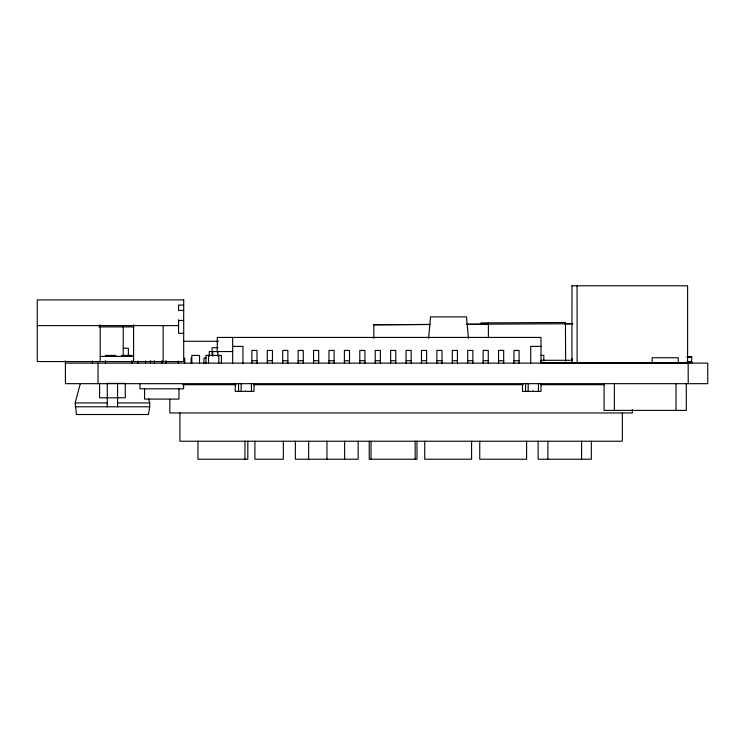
<?xml version="1.0" encoding="UTF-8"?>
<svg xmlns="http://www.w3.org/2000/svg" width="745" height="745" viewBox="0 0 745 745"><rect width="100%" height="100%" fill="white"/><g stroke="black" fill="none" stroke-linecap="round" stroke-linejoin="round"><path stroke-width="1.12" d="M428.561 338.351L430.526 316.876L466.482 316.876L468.437 338.351M148.544 398.668L149.689 402.943L149.689 406.798L148.46 414.509L76.409 414.509L75.18 402.943L80.311 383.675M373.85 338.407L373.785 324.727L430.489 324.447M466.37 324.261L572.384 323.73M373.785 324.801L429.735 324.494M466.966 324.308L487.919 324.205M564.719 323.814L572.868 323.777M687.169 356.799L691.658 356.781L691.686 362.703M687.169 356.929L691.658 356.911M687.169 357.125L691.658 357.106M687.169 361.94L691.686 361.921M687.169 362.07L691.686 362.051M687.179 362.266L691.686 362.247M687.179 362.396L691.686 362.377M687.179 362.591L691.686 362.573M571.937 285.782L687.598 285.782L687.598 362.862L541.14 362.862L541.14 360.291L572.132 360.291A2.421 2.421 0 0 0 572.449 360.273M183.698 305.059L178.567 305.059L178.567 310.712M178.567 310.451L183.698 310.451M178.567 320.471L183.698 320.471M37.25 325.612L178.567 325.612M98.927 326.897L133.681 326.897M183.698 333.313L178.567 333.313L178.567 319.754M183.652 341.285L218.462 341.285M232.673 346.397L242.954 346.397L242.954 363.122M541 346.397L530.719 346.397L530.719 363.122M217.903 347.71L212.12 347.71L212.12 355.412M123.223 348.213L128.364 348.213L128.364 356.25M232.71 351.556L209.261 351.556L209.261 356.212M540.395 355.412L543.822 355.412L543.822 360.915M100.203 356.445L133.597 356.445M206.123 357.982L203.981 357.982L203.981 363.122M251.885 360.701L257.025 360.701M267.297 360.701L272.437 360.701M282.718 360.701L287.859 360.701M298.13 360.701L303.271 360.701M313.552 360.701L318.692 360.701M328.964 360.701L334.105 360.701M344.386 360.701L349.517 360.701M359.798 360.701L364.938 360.701M375.21 360.701L380.35 360.701M390.631 360.701L395.772 360.701M406.044 360.701L411.184 360.701M421.465 360.701L426.596 360.701M436.877 360.701L442.018 360.701M452.299 360.701L457.43 360.701M467.711 360.701L472.851 360.701M483.123 360.701L488.264 360.701M498.545 360.701L503.685 360.701M513.957 360.701L519.097 360.701M65.411 363.122L707.75 363.122L707.75 383.675L65.411 383.675L65.411 360.813M106.619 383.424L125.253 383.424M182.655 384.709L236.109 384.709M253.533 384.709L523.12 384.709M540.553 384.709L604.465 384.709M75.18 402.943L107.289 402.943M117.57 402.943L149.689 402.943M75.18 406.798L149.689 406.798M565.632 361.176L565.436 322.483L481.084 322.911L481.093 324.187M488.357 322.874L488.431 337.755M688.175 363.122L688.222 383.675M686.303 383.675L686.303 410.402L604.083 410.402L604.083 383.675M678.267 362.862L678.267 357.73L652.164 357.73L652.164 362.862M676.032 383.675L676.032 410.402M632.356 409.573L632.356 412.963L169.869 412.963L169.869 399.404M622.326 412.963L622.326 441.226L179.899 441.226L179.899 412.963M614.364 383.675L614.364 410.402M591.325 441.226L591.325 459.218L538.123 459.218L538.123 441.226M581.584 441.226L581.584 459.218M577.068 285.782L577.114 362.862M572.058 358.624L572.058 360.878M571.974 285.782L571.937 362.862M547.864 441.226L547.864 459.218M541 363.122L541 337.429L217.261 337.429L217.261 351.947M541 383.675L541 391.386L522.496 391.386L522.496 383.675M538.43 383.675L538.43 391.386M532.777 390.874L532.777 391.386M528.149 383.675L528.149 391.386M526.603 441.226L526.603 459.218L479.743 459.218L479.743 441.226M525.579 383.675L525.579 391.386M519.097 363.271L519.097 350.42L513.957 350.42L513.957 363.271M503.685 363.271L503.685 350.42L498.545 350.42L498.545 363.271M488.264 363.271L488.264 350.42L483.123 350.42L483.123 363.271M472.851 363.271L472.851 350.42L467.711 350.42L467.711 363.271M471.576 441.226L471.576 459.218L424.715 459.218L424.715 441.226M457.43 363.271L457.43 350.42L452.299 350.42L452.299 363.271M442.018 363.271L442.018 350.42L436.877 350.42L436.877 363.271M426.596 363.271L426.596 350.42L421.465 350.42L421.465 363.271M416.986 441.226L416.986 459.218L369.241 459.218L369.241 441.226M415.161 441.226L415.161 459.218M411.184 363.271L411.184 350.42L406.044 350.42L406.044 363.271M395.772 363.271L395.772 350.42L390.631 350.42L390.631 363.271M380.35 363.271L380.35 350.42L375.21 350.42L375.21 363.271M371.01 441.226L371.01 459.218M364.938 363.271L364.938 350.42L359.798 350.42L359.798 363.271M358.168 441.226L358.168 459.218L295.355 459.218L295.355 441.226M349.517 363.271L349.517 350.42L344.386 350.42L344.386 363.271M344.628 441.226L344.628 459.218M334.105 363.271L334.105 350.42L328.964 350.42L328.964 363.271M326.962 441.226L326.962 459.218M318.692 363.271L318.692 350.42L313.552 350.42L313.552 363.271M308.644 441.226L308.644 459.218M303.271 363.271L303.271 350.42L298.13 350.42L298.13 363.271M287.859 363.271L287.859 350.42L282.718 350.42L282.718 363.271M283.351 441.226L283.351 459.218L254.902 459.218L254.902 441.226M272.437 363.271L272.437 350.42L267.297 350.42L267.297 363.271M257.025 363.271L257.025 350.42L251.885 350.42L251.885 363.271M253.998 383.675L253.998 391.386L235.243 391.386L235.243 383.675M251.438 383.675L251.438 391.386M247.815 441.226L247.815 459.218L197.947 459.218L197.947 441.226M245.524 390.874L245.524 391.386M244.956 441.226L244.956 459.218M241.156 383.675L241.156 391.386M238.586 383.675L238.586 391.386M232.673 337.429L232.673 363.122M221.367 363.122L221.367 355.412L205.955 355.412L205.955 363.122M218.806 355.412L218.806 363.122M217.866 351.556L217.866 356.212M212.725 351.556L212.725 356.185M208.525 355.412L208.525 363.122M199.53 363.122L199.53 355.412L191.828 355.412L191.828 363.122M191.13 357.982L191.13 363.122M184.713 357.982L184.713 363.122M183.605 383.675L183.605 388.815L139.92 388.815L139.92 383.675M178.977 388.815L178.977 399.096L144.549 399.096L144.549 388.815M178.288 361.064L178.288 363.122M165.874 360.552L165.874 363.122M163.146 325.612L163.146 361.576M162.019 360.552L162.019 363.122M154.308 360.552L154.308 363.122M150.462 360.552L150.462 363.122M145.573 360.915L145.573 363.122M137.872 360.915L137.872 363.122M133.597 324.727L133.597 361.576M131.958 355.924L131.958 355.412L121.677 355.412L121.677 355.924M131.958 360.552L131.958 363.122M125.281 383.675L125.281 397.811L99.588 397.811L99.588 383.675M123.223 326.124L123.223 356.25M117.57 383.675L117.57 406.798M115.773 355.924L115.773 355.412L105.492 355.412L105.492 355.924M107.289 383.675L107.289 406.798M105.492 360.552L105.492 363.122M100.203 324.727L100.203 361.576M98.042 363.122L98.042 383.675M92.389 360.813L92.389 363.122M183.698 299.918L37.25 299.918L37.25 361.576L183.698 361.576L183.698 299.918"/></g></svg>
